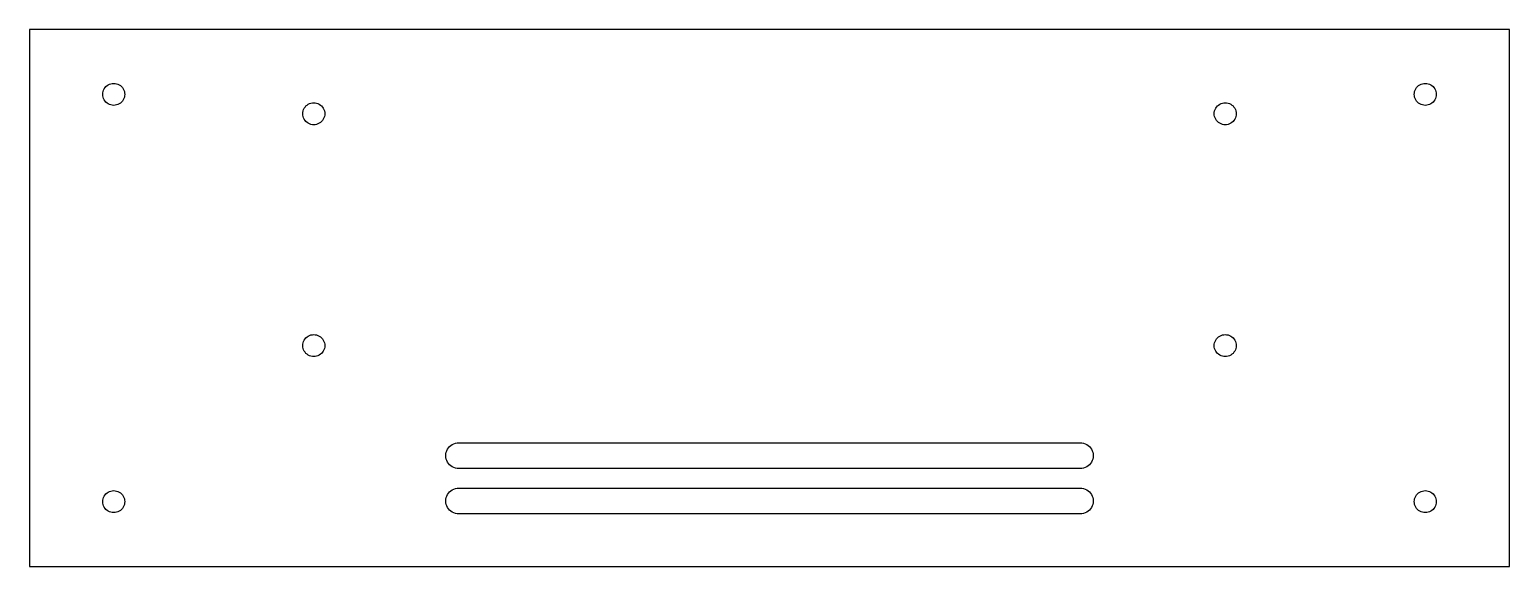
# Model space of a CAD drawing. Header units: metres. Extents: x 0 to 229, y 0 to 83.
import ezdxf

# ---------------------------------------------------------------- set-up
doc = ezdxf.new("R2010")
doc.units = ezdxf.units.M

msp = doc.modelspace()

# ---------------------------------------------------------------- linework, layer by layer
for p, q in [((228.6, 82.9), (0, 82.9)), ((0, 82.9), (0, 0)), ((228.6, 0), (228.6, 82.9)), ((11.3145, 73.1219), (11.3579, 73.34)), ((11.3579, 73.34), (11.4294, 73.5506)), ((11.4294, 73.5506), (11.5278, 73.75)), ((11.5278, 73.75), (11.6513, 73.9349)), ((11.6513, 73.9349), (11.7979, 74.1021)), ((11.7979, 74.1021), (11.9651, 74.2487)), ((11.9651, 74.2487), (12.15, 74.3722)), ((12.15, 74.3722), (12.3494, 74.4706)), ((12.3494, 74.4706), (12.56, 74.5421)), ((12.56, 74.5421), (12.7781, 74.5855)), ((12.7781, 74.5855), (13, 74.6)), ((13, 74.6), (13.2219, 74.5855)), ((13.2219, 74.5855), (13.44, 74.5421)), ((13.44, 74.5421), (13.6506, 74.4706)), ((13.6506, 74.4706), (13.85, 74.3722)), ((13.85, 74.3722), (14.0349, 74.2487)), ((14.0349, 74.2487), (14.2021, 74.1021)), ((14.2021, 74.1021), (14.3487, 73.9349)), ((14.3487, 73.9349), (14.4722, 73.75)), ((14.4722, 73.75), (14.5706, 73.5506)), ((14.5706, 73.5506), (14.6421, 73.34)), ((14.6421, 73.34), (14.6855, 73.1219)), ((213.915, 73.1219), (213.958, 73.34)), ((213.958, 73.34), (214.029, 73.5506)), ((214.029, 73.5506), (214.128, 73.75)), ((214.128, 73.75), (214.251, 73.9349)), ((214.251, 73.9349), (214.398, 74.1021)), ((214.398, 74.1021), (214.565, 74.2487)), ((214.565, 74.2487), (214.75, 74.3722)), ((214.75, 74.3722), (214.949, 74.4706)), ((214.949, 74.4706), (215.16, 74.5421)), ((215.16, 74.5421), (215.378, 74.5855)), ((215.378, 74.5855), (215.6, 74.6)), ((215.6, 74.6), (215.822, 74.5855)), ((215.822, 74.5855), (216.04, 74.5421)), ((216.04, 74.5421), (216.251, 74.4706)), ((216.251, 74.4706), (216.45, 74.3722)), ((216.45, 74.3722), (216.635, 74.2487)), ((216.635, 74.2487), (216.802, 74.1021)), ((216.802, 74.1021), (216.949, 73.9349)), ((216.949, 73.9349), (217.072, 73.75)), ((217.072, 73.75), (217.171, 73.5506)), ((217.171, 73.5506), (217.242, 73.34)), ((217.242, 73.34), (217.285, 73.1219)), ((11.3, 72.9), (11.3145, 73.1219)), ((11.3145, 72.6781), (11.3, 72.9)), ((11.3579, 72.46), (11.3145, 72.6781)), ((11.4294, 72.2494), (11.3579, 72.46)), ((11.5278, 72.05), (11.4294, 72.2494)), ((11.6513, 71.8651), (11.5278, 72.05)), ((11.7979, 71.6979), (11.6513, 71.8651)), ((11.9651, 71.5513), (11.7979, 71.6979)), ((12.15, 71.4278), (11.9651, 71.5513)), ((12.3494, 71.3294), (12.15, 71.4278)), ((12.56, 71.2579), (12.3494, 71.3294)), ((12.7781, 71.2145), (12.56, 71.2579)), ((13, 71.2), (12.7781, 71.2145)), ((13.2219, 71.2145), (13, 71.2)), ((13.44, 71.2579), (13.2219, 71.2145)), ((13.6506, 71.3294), (13.44, 71.2579)), ((13.85, 71.4278), (13.6506, 71.3294)), ((14.0349, 71.5513), (13.85, 71.4278)), ((14.2021, 71.6979), (14.0349, 71.5513)), ((14.3487, 71.8651), (14.2021, 71.6979)), ((14.4722, 72.05), (14.3487, 71.8651)), ((14.5706, 72.2494), (14.4722, 72.05)), ((14.6421, 72.46), (14.5706, 72.2494)), ((14.6855, 72.6781), (14.6421, 72.46)), ((14.6855, 73.1219), (14.7, 72.9)), ((14.7, 72.9), (14.6855, 72.6781)), ((42.4278, 70.75), (42.5513, 70.9349)), ((42.5513, 70.9349), (42.6979, 71.1021)), ((42.6979, 71.1021), (42.8651, 71.2487)), ((42.8651, 71.2487), (43.05, 71.3722)), ((43.05, 71.3722), (43.2494, 71.4706)), ((43.2494, 71.4706), (43.46, 71.5421)), ((43.46, 71.5421), (43.6781, 71.5855)), ((43.6781, 71.5855), (43.9, 71.6)), ((43.9, 71.6), (44.1219, 71.5855)), ((44.1219, 71.5855), (44.34, 71.5421)), ((44.34, 71.5421), (44.5506, 71.4706)), ((44.5506, 71.4706), (44.75, 71.3722)), ((44.75, 71.3722), (44.9349, 71.2487)), ((44.9349, 71.2487), (45.1021, 71.1021)), ((45.1021, 71.1021), (45.2487, 70.9349)), ((45.2487, 70.9349), (45.3722, 70.75)), ((183.228, 70.75), (183.351, 70.9349)), ((183.351, 70.9349), (183.498, 71.1021)), ((183.498, 71.1021), (183.665, 71.2487)), ((183.665, 71.2487), (183.85, 71.3722)), ((183.85, 71.3722), (184.049, 71.4706)), ((184.049, 71.4706), (184.26, 71.5421)), ((184.26, 71.5421), (184.478, 71.5855)), ((184.478, 71.5855), (184.7, 71.6)), ((184.7, 71.6), (184.922, 71.5855)), ((184.922, 71.5855), (185.14, 71.5421)), ((185.14, 71.5421), (185.351, 71.4706)), ((185.351, 71.4706), (185.55, 71.3722)), ((185.55, 71.3722), (185.735, 71.2487)), ((185.735, 71.2487), (185.902, 71.1021)), ((185.902, 71.1021), (186.049, 70.9349)), ((186.049, 70.9349), (186.172, 70.75)), ((213.9, 72.9), (213.915, 73.1219)), ((213.915, 72.6781), (213.9, 72.9)), ((213.958, 72.46), (213.915, 72.6781)), ((214.029, 72.2494), (213.958, 72.46)), ((214.128, 72.05), (214.029, 72.2494)), ((214.251, 71.8651), (214.128, 72.05)), ((214.398, 71.6979), (214.251, 71.8651)), ((214.565, 71.5513), (214.398, 71.6979)), ((214.75, 71.4278), (214.565, 71.5513)), ((214.949, 71.3294), (214.75, 71.4278)), ((215.16, 71.2579), (214.949, 71.3294)), ((215.378, 71.2145), (215.16, 71.2579)), ((215.6, 71.2), (215.378, 71.2145)), ((215.822, 71.2145), (215.6, 71.2)), ((216.04, 71.2579), (215.822, 71.2145)), ((216.251, 71.3294), (216.04, 71.2579)), ((216.45, 71.4278), (216.251, 71.3294)), ((216.635, 71.5513), (216.45, 71.4278)), ((216.802, 71.6979), (216.635, 71.5513)), ((216.949, 71.8651), (216.802, 71.6979)), ((217.072, 72.05), (216.949, 71.8651)), ((217.171, 72.2494), (217.072, 72.05)), ((217.242, 72.46), (217.171, 72.2494)), ((217.285, 72.6781), (217.242, 72.46)), ((217.285, 73.1219), (217.3, 72.9)), ((217.3, 72.9), (217.285, 72.6781)), ((42.2, 69.9), (42.2145, 70.1219)), ((42.2145, 69.6781), (42.2, 69.9)), ((42.2145, 70.1219), (42.2579, 70.34)), ((42.2579, 69.46), (42.2145, 69.6781)), ((42.2579, 70.34), (42.3294, 70.5506)), ((42.3294, 69.2494), (42.2579, 69.46)), ((42.3294, 70.5506), (42.4278, 70.75)), ((42.4278, 69.05), (42.3294, 69.2494)), ((42.5513, 68.8651), (42.4278, 69.05)), ((42.6979, 68.6979), (42.5513, 68.8651)), ((42.8651, 68.5513), (42.6979, 68.6979)), ((45.1021, 68.6979), (44.9349, 68.5513)), ((45.2487, 68.8651), (45.1021, 68.6979)), ((45.3722, 69.05), (45.2487, 68.8651)), ((45.3722, 70.75), (45.4706, 70.5506)), ((45.4706, 69.2494), (45.3722, 69.05)), ((45.4706, 70.5506), (45.5421, 70.34)), ((45.5421, 69.46), (45.4706, 69.2494)), ((45.5421, 70.34), (45.5855, 70.1219)), ((45.5855, 69.6781), (45.5421, 69.46)), ((45.5855, 70.1219), (45.6, 69.9)), ((45.6, 69.9), (45.5855, 69.6781)), ((183, 69.9), (183.015, 70.1219)), ((183.015, 69.6781), (183, 69.9)), ((183.015, 70.1219), (183.058, 70.34)), ((183.058, 69.46), (183.015, 69.6781)), ((183.058, 70.34), (183.129, 70.5506)), ((183.129, 69.2494), (183.058, 69.46)), ((183.129, 70.5506), (183.228, 70.75)), ((183.228, 69.05), (183.129, 69.2494)), ((183.351, 68.8651), (183.228, 69.05)), ((183.498, 68.6979), (183.351, 68.8651)), ((183.665, 68.5513), (183.498, 68.6979)), ((185.902, 68.6979), (185.735, 68.5513)), ((186.049, 68.8651), (185.902, 68.6979)), ((186.172, 69.05), (186.049, 68.8651)), ((186.172, 70.75), (186.271, 70.5506)), ((186.271, 69.2494), (186.172, 69.05)), ((186.271, 70.5506), (186.342, 70.34)), ((186.342, 69.46), (186.271, 69.2494)), ((186.342, 70.34), (186.385, 70.1219)), ((186.385, 69.6781), (186.342, 69.46)), ((186.385, 70.1219), (186.4, 69.9)), ((186.4, 69.9), (186.385, 69.6781)), ((43.05, 68.4278), (42.8651, 68.5513)), ((43.2494, 68.3294), (43.05, 68.4278)), ((43.46, 68.2579), (43.2494, 68.3294)), ((43.6781, 68.2145), (43.46, 68.2579)), ((43.9, 68.2), (43.6781, 68.2145)), ((44.1219, 68.2145), (43.9, 68.2)), ((44.34, 68.2579), (44.1219, 68.2145)), ((44.5506, 68.3294), (44.34, 68.2579)), ((44.75, 68.4278), (44.5506, 68.3294)), ((44.9349, 68.5513), (44.75, 68.4278)), ((183.85, 68.4278), (183.665, 68.5513)), ((184.049, 68.3294), (183.85, 68.4278)), ((184.26, 68.2579), (184.049, 68.3294)), ((184.478, 68.2145), (184.26, 68.2579)), ((184.7, 68.2), (184.478, 68.2145)), ((184.922, 68.2145), (184.7, 68.2)), ((185.14, 68.2579), (184.922, 68.2145)), ((185.351, 68.3294), (185.14, 68.2579)), ((185.55, 68.4278), (185.351, 68.3294)), ((185.735, 68.5513), (185.55, 68.4278)), ((42.2, 34.1), (42.2145, 34.3219)), ((42.2145, 34.3219), (42.2579, 34.54)), ((42.2579, 34.54), (42.3294, 34.7506)), ((42.3294, 34.7506), (42.4278, 34.95)), ((42.4278, 34.95), (42.5513, 35.1349)), ((42.5513, 35.1349), (42.6979, 35.3021)), ((42.6979, 35.3021), (42.8651, 35.4487)), ((42.8651, 35.4487), (43.05, 35.5722)), ((43.05, 35.5722), (43.2494, 35.6706)), ((43.2494, 35.6706), (43.46, 35.7421)), ((43.46, 35.7421), (43.6781, 35.7855)), ((43.6781, 35.7855), (43.9, 35.8)), ((43.9, 35.8), (44.1219, 35.7855)), ((44.1219, 35.7855), (44.34, 35.7421)), ((44.34, 35.7421), (44.5506, 35.6706)), ((44.5506, 35.6706), (44.75, 35.5722)), ((44.75, 35.5722), (44.9349, 35.4487)), ((44.9349, 35.4487), (45.1021, 35.3021)), ((45.1021, 35.3021), (45.2487, 35.1349)), ((45.2487, 35.1349), (45.3722, 34.95)), ((45.3722, 34.95), (45.4706, 34.7506)), ((45.4706, 34.7506), (45.5421, 34.54)), ((45.5421, 34.54), (45.5855, 34.3219)), ((45.5855, 34.3219), (45.6, 34.1)), ((183, 34.1), (183.015, 34.3219)), ((183.015, 34.3219), (183.058, 34.54)), ((183.058, 34.54), (183.129, 34.7506)), ((183.129, 34.7506), (183.228, 34.95)), ((183.228, 34.95), (183.351, 35.1349)), ((183.351, 35.1349), (183.498, 35.3021)), ((183.498, 35.3021), (183.665, 35.4487)), ((183.665, 35.4487), (183.85, 35.5722)), ((183.85, 35.5722), (184.049, 35.6706)), ((184.049, 35.6706), (184.26, 35.7421)), ((184.26, 35.7421), (184.478, 35.7855)), ((184.478, 35.7855), (184.7, 35.8)), ((184.7, 35.8), (184.922, 35.7855)), ((184.922, 35.7855), (185.14, 35.7421)), ((185.14, 35.7421), (185.351, 35.6706)), ((185.351, 35.6706), (185.55, 35.5722)), ((185.55, 35.5722), (185.735, 35.4487)), ((185.735, 35.4487), (185.902, 35.3021)), ((185.902, 35.3021), (186.049, 35.1349)), ((186.049, 35.1349), (186.172, 34.95)), ((186.172, 34.95), (186.271, 34.7506)), ((186.271, 34.7506), (186.342, 34.54)), ((186.342, 34.54), (186.385, 34.3219)), ((186.385, 34.3219), (186.4, 34.1)), ((42.2145, 33.8781), (42.2, 34.1)), ((42.2579, 33.66), (42.2145, 33.8781)), ((42.3294, 33.4494), (42.2579, 33.66)), ((42.4278, 33.25), (42.3294, 33.4494)), ((42.5513, 33.0651), (42.4278, 33.25)), ((42.6979, 32.8979), (42.5513, 33.0651)), ((42.8651, 32.7513), (42.6979, 32.8979)), ((43.05, 32.6278), (42.8651, 32.7513)), ((43.2494, 32.5294), (43.05, 32.6278)), ((43.46, 32.4579), (43.2494, 32.5294)), ((43.6781, 32.4145), (43.46, 32.4579)), ((43.9, 32.4), (43.6781, 32.4145)), ((44.1219, 32.4145), (43.9, 32.4)), ((44.34, 32.4579), (44.1219, 32.4145)), ((44.5506, 32.5294), (44.34, 32.4579)), ((44.75, 32.6278), (44.5506, 32.5294)), ((44.9349, 32.7513), (44.75, 32.6278)), ((45.1021, 32.8979), (44.9349, 32.7513)), ((45.2487, 33.0651), (45.1021, 32.8979)), ((45.3722, 33.25), (45.2487, 33.0651)), ((45.4706, 33.4494), (45.3722, 33.25)), ((45.5421, 33.66), (45.4706, 33.4494)), ((45.5855, 33.8781), (45.5421, 33.66)), ((45.6, 34.1), (45.5855, 33.8781)), ((183.015, 33.8781), (183, 34.1)), ((183.058, 33.66), (183.015, 33.8781)), ((183.129, 33.4494), (183.058, 33.66)), ((183.228, 33.25), (183.129, 33.4494)), ((183.351, 33.0651), (183.228, 33.25)), ((183.498, 32.8979), (183.351, 33.0651)), ((183.665, 32.7513), (183.498, 32.8979)), ((183.85, 32.6278), (183.665, 32.7513)), ((184.049, 32.5294), (183.85, 32.6278)), ((184.26, 32.4579), (184.049, 32.5294)), ((184.478, 32.4145), (184.26, 32.4579)), ((184.7, 32.4), (184.478, 32.4145)), ((184.922, 32.4145), (184.7, 32.4)), ((185.14, 32.4579), (184.922, 32.4145)), ((185.351, 32.5294), (185.14, 32.4579)), ((185.55, 32.6278), (185.351, 32.5294)), ((185.735, 32.7513), (185.55, 32.6278)), ((185.902, 32.8979), (185.735, 32.7513)), ((186.049, 33.0651), (185.902, 32.8979)), ((186.172, 33.25), (186.049, 33.0651)), ((186.271, 33.4494), (186.172, 33.25)), ((186.342, 33.66), (186.271, 33.4494)), ((186.385, 33.8781), (186.342, 33.66)), ((186.4, 34.1), (186.385, 33.8781)), ((64.5679, 18.1), (64.7133, 18.3175)), ((64.7133, 18.3175), (64.8858, 18.5142)), ((64.8858, 18.5142), (65.0825, 18.6867)), ((65.0825, 18.6867), (65.3, 18.8321)), ((65.3, 18.8321), (65.5346, 18.9478)), ((65.5346, 18.9478), (65.7824, 19.0319)), ((65.7824, 19.0319), (66.0389, 19.0829)), ((66.0389, 19.0829), (66.3, 19.1)), ((66.3, 19.1), (162.3, 19.1)), ((162.3, 19.1), (162.561, 19.0829)), ((162.561, 19.0829), (162.818, 19.0319)), ((162.818, 19.0319), (163.065, 18.9478)), ((163.065, 18.9478), (163.3, 18.8321)), ((163.3, 18.8321), (163.518, 18.6867)), ((163.518, 18.6867), (163.714, 18.5142)), ((163.714, 18.5142), (163.887, 18.3175)), ((163.887, 18.3175), (164.032, 18.1)), ((64.3, 17.1), (64.3171, 17.3611)), ((64.3171, 16.8389), (64.3, 17.1)), ((64.3171, 17.3611), (64.3681, 17.6176)), ((64.3681, 16.5824), (64.3171, 16.8389)), ((64.3681, 17.6176), (64.4522, 17.8654)), ((64.4522, 16.3346), (64.3681, 16.5824)), ((64.4522, 17.8654), (64.5679, 18.1)), ((64.5679, 16.1), (64.4522, 16.3346)), ((64.7133, 15.8825), (64.5679, 16.1)), ((164.032, 16.1), (163.887, 15.8825)), ((164.032, 18.1), (164.148, 17.8654)), ((164.148, 16.3346), (164.032, 16.1)), ((164.148, 17.8654), (164.232, 17.6176)), ((164.232, 16.5824), (164.148, 16.3346)), ((164.232, 17.6176), (164.283, 17.3611)), ((164.283, 16.8389), (164.232, 16.5824)), ((164.283, 17.3611), (164.3, 17.1)), ((164.3, 17.1), (164.283, 16.8389)), ((64.8858, 15.6858), (64.7133, 15.8825)), ((65.0825, 15.5133), (64.8858, 15.6858)), ((65.3, 15.3679), (65.0825, 15.5133)), ((65.5346, 15.2522), (65.3, 15.3679)), ((65.7824, 15.1681), (65.5346, 15.2522)), ((66.0389, 15.1171), (65.7824, 15.1681)), ((66.3, 15.1), (66.0389, 15.1171)), ((162.3, 15.1), (66.3, 15.1)), ((162.561, 15.1171), (162.3, 15.1)), ((162.818, 15.1681), (162.561, 15.1171)), ((163.065, 15.2522), (162.818, 15.1681)), ((163.3, 15.3679), (163.065, 15.2522)), ((163.518, 15.5133), (163.3, 15.3679)), ((163.714, 15.6858), (163.518, 15.5133)), ((163.887, 15.8825), (163.714, 15.6858)), ((11.9651, 11.3487), (12.15, 11.4722)), ((12.15, 11.4722), (12.3494, 11.5706)), ((12.3494, 11.5706), (12.56, 11.6421)), ((12.56, 11.6421), (12.7781, 11.6855)), ((12.7781, 11.6855), (13, 11.7)), ((13, 11.7), (13.2219, 11.6855)), ((13.2219, 11.6855), (13.44, 11.6421)), ((13.44, 11.6421), (13.6506, 11.5706)), ((13.6506, 11.5706), (13.85, 11.4722)), ((13.85, 11.4722), (14.0349, 11.3487)), ((64.7133, 11.3175), (64.8858, 11.5142)), ((64.8858, 11.5142), (65.0825, 11.6867)), ((65.0825, 11.6867), (65.3, 11.8321)), ((65.3, 11.8321), (65.5346, 11.9478)), ((65.5346, 11.9478), (65.7824, 12.0319)), ((65.7824, 12.0319), (66.0389, 12.0829)), ((66.0389, 12.0829), (66.3, 12.1)), ((66.3, 12.1), (162.3, 12.1)), ((162.3, 12.1), (162.561, 12.0829)), ((162.561, 12.0829), (162.818, 12.0319)), ((162.818, 12.0319), (163.065, 11.9478)), ((163.065, 11.9478), (163.3, 11.8321)), ((163.3, 11.8321), (163.518, 11.6867)), ((163.518, 11.6867), (163.714, 11.5142)), ((163.714, 11.5142), (163.887, 11.3175)), ((214.565, 11.3487), (214.75, 11.4722)), ((214.75, 11.4722), (214.949, 11.5706)), ((214.949, 11.5706), (215.16, 11.6421)), ((215.16, 11.6421), (215.378, 11.6855)), ((215.378, 11.6855), (215.6, 11.7)), ((215.6, 11.7), (215.822, 11.6855)), ((215.822, 11.6855), (216.04, 11.6421)), ((216.04, 11.6421), (216.251, 11.5706)), ((216.251, 11.5706), (216.45, 11.4722)), ((216.45, 11.4722), (216.635, 11.3487)), ((11.3, 10), (11.3145, 10.2219)), ((11.3145, 9.7781), (11.3, 10)), ((11.3145, 10.2219), (11.3579, 10.44)), ((11.3579, 9.56001), (11.3145, 9.7781)), ((11.3579, 10.44), (11.4294, 10.6506)), ((11.4294, 9.34944), (11.3579, 9.56001)), ((11.4294, 10.6506), (11.5278, 10.85)), ((11.5278, 9.15), (11.4294, 9.34944)), ((11.5278, 10.85), (11.6513, 11.0349)), ((11.6513, 8.96511), (11.5278, 9.15)), ((11.6513, 11.0349), (11.7979, 11.2021)), ((11.7979, 11.2021), (11.9651, 11.3487)), ((14.0349, 11.3487), (14.2021, 11.2021)), ((14.2021, 11.2021), (14.3487, 11.0349)), ((14.3487, 11.0349), (14.4722, 10.85)), ((14.4722, 9.15), (14.3487, 8.96511)), ((14.4722, 10.85), (14.5706, 10.6506)), ((14.5706, 9.34944), (14.4722, 9.15)), ((14.5706, 10.6506), (14.6421, 10.44)), ((14.6421, 9.56001), (14.5706, 9.34944)), ((14.6421, 10.44), (14.6855, 10.2219)), ((14.6855, 9.7781), (14.6421, 9.56001)), ((14.6855, 10.2219), (14.7, 10)), ((14.7, 10), (14.6855, 9.7781)), ((64.3, 10.1), (64.3171, 10.3611)), ((64.3171, 9.83895), (64.3, 10.1)), ((64.3171, 10.3611), (64.3681, 10.6176)), ((64.3681, 9.58236), (64.3171, 9.83895)), ((64.3681, 10.6176), (64.4522, 10.8654)), ((64.4522, 9.33463), (64.3681, 9.58236)), ((64.4522, 10.8654), (64.5679, 11.1)), ((64.5679, 9.1), (64.4522, 9.33463)), ((64.5679, 11.1), (64.7133, 11.3175)), ((163.887, 11.3175), (164.032, 11.1)), ((164.032, 11.1), (164.148, 10.8654)), ((164.148, 9.33463), (164.032, 9.1)), ((164.148, 10.8654), (164.232, 10.6176)), ((164.232, 9.58236), (164.148, 9.33463)), ((164.232, 10.6176), (164.283, 10.3611)), ((164.283, 9.83895), (164.232, 9.58236)), ((164.283, 10.3611), (164.3, 10.1)), ((164.3, 10.1), (164.283, 9.83895)), ((213.9, 10), (213.915, 10.2219)), ((213.915, 9.7781), (213.9, 10)), ((213.915, 10.2219), (213.958, 10.44)), ((213.958, 9.56001), (213.915, 9.7781)), ((213.958, 10.44), (214.029, 10.6506)), ((214.029, 9.34944), (213.958, 9.56001)), ((214.029, 10.6506), (214.128, 10.85)), ((214.128, 9.15), (214.029, 9.34944)), ((214.128, 10.85), (214.251, 11.0349)), ((214.251, 8.96511), (214.128, 9.15)), ((214.251, 11.0349), (214.398, 11.2021)), ((214.398, 11.2021), (214.565, 11.3487)), ((216.635, 11.3487), (216.802, 11.2021)), ((216.802, 11.2021), (216.949, 11.0349)), ((216.949, 11.0349), (217.072, 10.85)), ((217.072, 9.15), (216.949, 8.96511)), ((217.072, 10.85), (217.171, 10.6506)), ((217.171, 9.34944), (217.072, 9.15)), ((217.171, 10.6506), (217.242, 10.44)), ((217.242, 9.56001), (217.171, 9.34944)), ((217.242, 10.44), (217.285, 10.2219)), ((217.285, 9.7781), (217.242, 9.56001)), ((217.285, 10.2219), (217.3, 10)), ((217.3, 10), (217.285, 9.7781)), ((11.7979, 8.79792), (11.6513, 8.96511)), ((11.9651, 8.6513), (11.7979, 8.79792)), ((12.15, 8.52776), (11.9651, 8.6513)), ((12.3494, 8.4294), (12.15, 8.52776)), ((12.56, 8.35793), (12.3494, 8.4294)), ((12.7781, 8.31454), (12.56, 8.35793)), ((13, 8.3), (12.7781, 8.31454)), ((13.2219, 8.31454), (13, 8.3)), ((13.44, 8.35793), (13.2219, 8.31454)), ((13.6506, 8.4294), (13.44, 8.35793)), ((13.85, 8.52776), (13.6506, 8.4294)), ((14.0349, 8.6513), (13.85, 8.52776)), ((14.2021, 8.79792), (14.0349, 8.6513)), ((14.3487, 8.96511), (14.2021, 8.79792)), ((64.7133, 8.88248), (64.5679, 9.1)), ((64.8858, 8.68579), (64.7133, 8.88248)), ((65.0825, 8.51329), (64.8858, 8.68579)), ((65.3, 8.36795), (65.0825, 8.51329)), ((65.5346, 8.25224), (65.3, 8.36795)), ((65.7824, 8.16815), (65.5346, 8.25224)), ((66.0389, 8.11711), (65.7824, 8.16815)), ((66.3, 8.1), (66.0389, 8.11711)), ((162.3, 8.1), (66.3, 8.1)), ((162.561, 8.11711), (162.3, 8.1)), ((162.818, 8.16815), (162.561, 8.11711)), ((163.065, 8.25224), (162.818, 8.16815)), ((163.3, 8.36795), (163.065, 8.25224)), ((163.518, 8.51329), (163.3, 8.36795)), ((163.714, 8.68579), (163.518, 8.51329)), ((163.887, 8.88248), (163.714, 8.68579)), ((164.032, 9.1), (163.887, 8.88248)), ((214.398, 8.79792), (214.251, 8.96511)), ((214.565, 8.6513), (214.398, 8.79792)), ((214.75, 8.52776), (214.565, 8.6513)), ((214.949, 8.4294), (214.75, 8.52776)), ((215.16, 8.35793), (214.949, 8.4294)), ((215.378, 8.31454), (215.16, 8.35793)), ((215.6, 8.3), (215.378, 8.31454)), ((215.822, 8.31454), (215.6, 8.3)), ((216.04, 8.35793), (215.822, 8.31454)), ((216.251, 8.4294), (216.04, 8.35793)), ((216.45, 8.52776), (216.251, 8.4294)), ((216.635, 8.6513), (216.45, 8.52776)), ((216.802, 8.79792), (216.635, 8.6513)), ((216.949, 8.96511), (216.802, 8.79792)), ((0, 0), (228.6, 0))]:
    msp.add_line(p, q)

doc.saveas('drawing.dxf')
